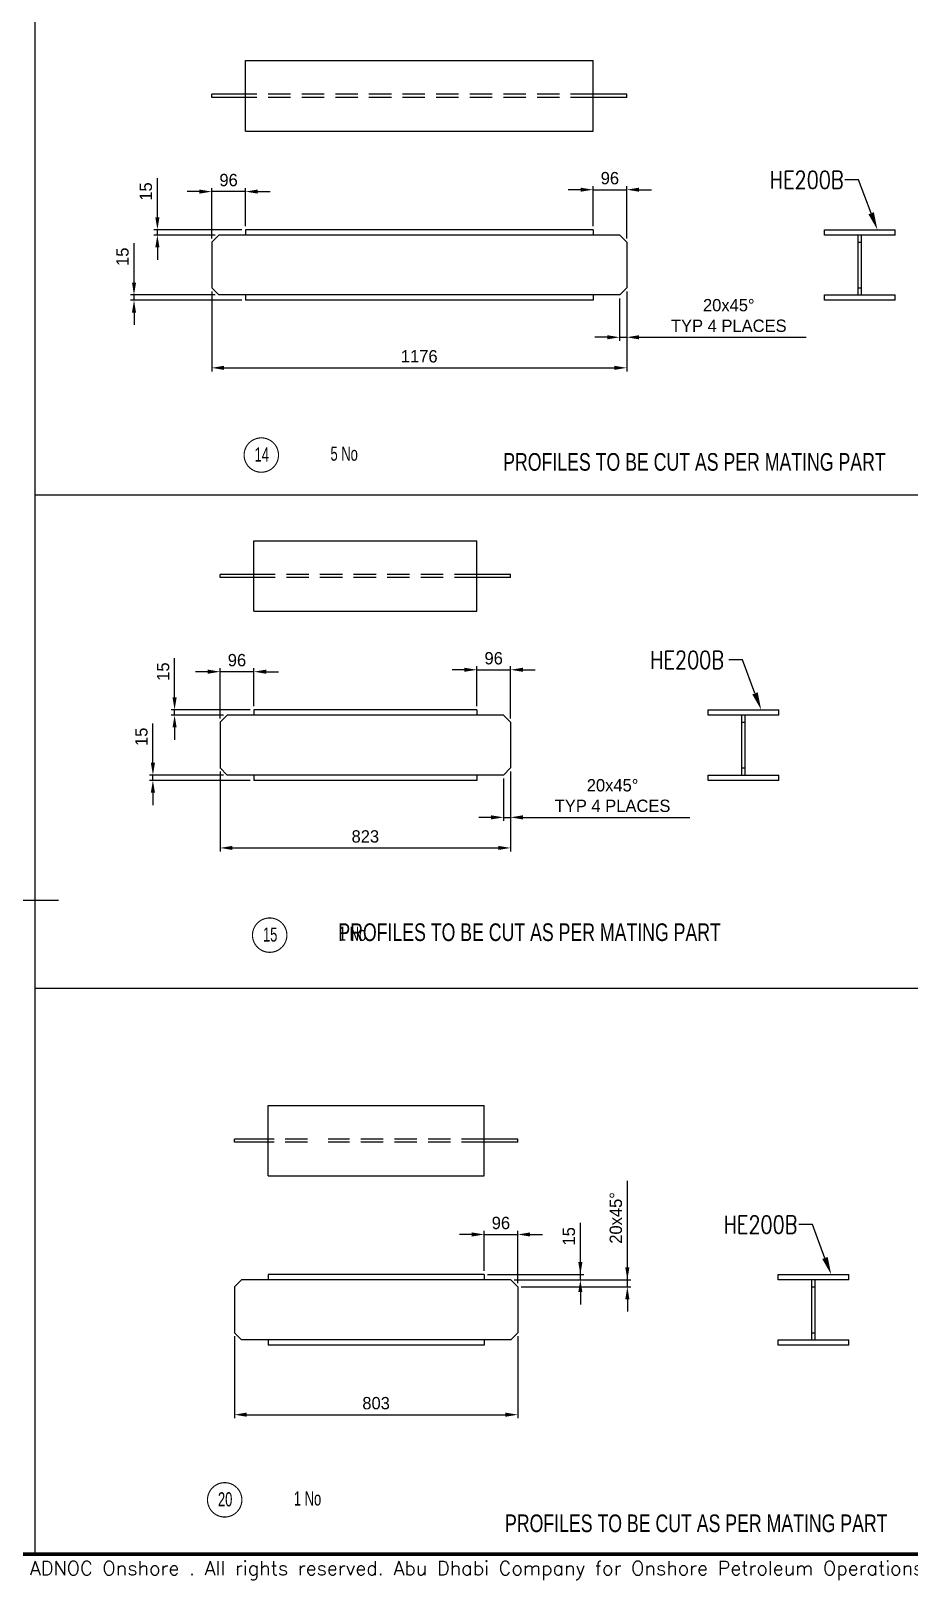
# Model space of a CAD drawing. Header units: millimetres. Extents: x 0 to 16187, y -20471 to 6290.
# Drawn here: x 7894.8 to 8143.9, y 1484.6 to 1924 of the extents above; entities that cross this region are included whole.
import ezdxf
from ezdxf import colors
from ezdxf.entities.mleader import LeaderData, LeaderLine
from ezdxf.enums import TextEntityAlignment as Align
from ezdxf.math import Vec2, Vec3

# ---------------------------------------------------------------- set-up
doc = ezdxf.new("R2010")
doc.units = ezdxf.units.MM
doc.header["$PDSIZE"] = -1
doc.linetypes.add('DASHED2', pattern=[9.525, 6.35, -3.175])
doc.layers.add('BORDER1', color=3, linetype='Continuous')
doc.layers.add('BORDER2', color=7, linetype='Continuous')
doc.styles.add('ROMANC', font='ROMANC', dxfattribs={"height": 5})
doc.styles.add('ROMANS', font='ROMANS.shx', dxfattribs={"width": 0.8})
doc.styles.add('ROMANT', font='ROMANT', dxfattribs={"height": 4})
doc.styles.add('SLDTEXTSTYLE0', font='TXT', dxfattribs={"width": 0.75})
doc.styles.add('SLDTEXTSTYLE2', font='TXT', dxfattribs={"width": 0.686449})
doc.dimstyles.new('AM_ISO', dxfattribs={"dimtxt": 3.5, "dimasz": 3.5, "dimexe": 1, "dimexo": 1, "dimgap": 1.5, "dimtad": 1, "dimdsep": 46, "dimtxsty": 'Standard', "dimcen": 0, "dimclrd": 1, "dimclre": 1, "dimclrt": 1, "dimadec": 0, "dimazin": 2, "dimtp": 0.1, "dimtm": 0.1, "dimtfac": 0.71, "dimtdec": 3, "dimtmove": 0, "dimatfit": 3, "dimfxl": 1, "dimlwd": -1, "dimlwe": -1, "dimarcsym": 1})

# ---------------------------------------------------------------- blocks, each defined once
blk = doc.blocks.new('*D1628')
at = {"color": 1, "linetype": 'ByBlock'}
for p, q in [((7948.36, 1713.95), (7948.36, 1691.28)), ((8030.66, 1713.95), (8030.66, 1691.28)), ((7951.86, 1692.28), (8027.16, 1692.28))]:
    blk.add_line(p, q, dxfattribs=at)
at = {"color": 1}
for points in [[(7951.86, 1692.87), (7951.86, 1691.7), (7948.36, 1692.28)], [(8027.16, 1691.7), (8027.16, 1692.87), (8030.66, 1692.28)]]:
    blk.add_solid(points, dxfattribs=at)
at = {"layer": 'Defpoints', "color": 0}
for p in [(7948.36, 1714.95), (8030.66, 1714.95), (8030.66, 1692.28)]:
    blk.add_point(p, dxfattribs=at)
at = {"color": 1, "insert": (7989.51, 1695.53), "char_height": 3.5, "attachment_point": 5}
blk.add_mtext('823', dxfattribs=at)
blk = doc.blocks.new('*D1630')
at = {"color": 1, "linetype": 'ByBlock'}
for p, q in [((8017.61, 1742.81), (8014.11, 1742.81)), ((8021.11, 1732.45), (8021.11, 1743.81)), ((8021.11, 1742.81), (8030.66, 1742.81)), ((8030.66, 1728.95), (8030.66, 1743.81)), ((8034.16, 1742.81), (8037.66, 1742.81))]:
    blk.add_line(p, q, dxfattribs=at)
at = {"color": 1}
for points in [[(8017.61, 1742.23), (8017.61, 1743.39), (8021.11, 1742.81)], [(8034.16, 1743.39), (8034.16, 1742.23), (8030.66, 1742.81)]]:
    blk.add_solid(points, dxfattribs=at)
at = {"layer": 'Defpoints', "color": 0}
for p in [(8030.66, 1742.81), (8021.11, 1731.45), (8030.66, 1727.95)]:
    blk.add_point(p, dxfattribs=at)
at = {"color": 1, "insert": (8025.88, 1746.06), "char_height": 3.5, "attachment_point": 5}
blk.add_mtext('96', dxfattribs=at)
blk = doc.blocks.new('*D1631')
at = {"color": 1, "linetype": 'ByBlock'}
for p, q in [((8030.66, 1713.95), (8030.66, 1699.95)), ((8028.66, 1711.95), (8028.66, 1699.95)), ((8025.16, 1700.95), (8021.66, 1700.95)), ((8028.66, 1700.95), (8030.66, 1700.95)), ((8034.16, 1700.95), (8081.49, 1700.95))]:
    blk.add_line(p, q, dxfattribs=at)
at = {"color": 1}
for points in [[(8025.16, 1700.37), (8025.16, 1701.54), (8028.66, 1700.95)], [(8034.16, 1701.54), (8034.16, 1700.37), (8030.66, 1700.95)]]:
    blk.add_solid(points, dxfattribs=at)
at = {"layer": 'Defpoints', "color": 0}
for p in [(8030.66, 1714.95), (8028.66, 1712.95), (8030.66, 1700.95)]:
    blk.add_point(p, dxfattribs=at)
at = {"color": 1, "insert": (8059.57, 1707.12), "char_height": 3.5, "attachment_point": 5}
blk.add_mtext('20x45%%D\\PTYP 4 PLACES', dxfattribs=at)
blk = doc.blocks.new('*D1632')
at = {"color": 1, "linetype": 'ByBlock'}
for p, q in [((7944.86, 1742.27), (7941.36, 1742.27)), ((7948.36, 1728.95), (7948.36, 1743.27)), ((7957.91, 1742.27), (7948.36, 1742.27)), ((7957.91, 1732.45), (7957.91, 1743.27)), ((7961.41, 1742.27), (7964.91, 1742.27))]:
    blk.add_line(p, q, dxfattribs=at)
at = {"color": 1}
for points in [[(7944.86, 1741.68), (7944.86, 1742.85), (7948.36, 1742.27)], [(7961.41, 1742.85), (7961.41, 1741.68), (7957.91, 1742.27)]]:
    blk.add_solid(points, dxfattribs=at)
at = {"layer": 'Defpoints', "color": 0}
for p in [(7948.36, 1742.27), (7957.91, 1731.45), (7948.36, 1727.95)]:
    blk.add_point(p, dxfattribs=at)
at = {"color": 1, "insert": (7953.13, 1745.52), "char_height": 3.5, "attachment_point": 5}
blk.add_mtext('96', dxfattribs=at)
blk = doc.blocks.new('*D1659')
at = {"color": 1, "linetype": 'ByBlock'}
for p, q in [((7935.45, 1734.95), (7935.45, 1746.12)), ((7956.91, 1731.45), (7934.45, 1731.45)), ((7935.45, 1729.95), (7935.45, 1731.45)), ((7949.36, 1729.95), (7934.45, 1729.95)), ((7935.45, 1726.45), (7935.45, 1722.95))]:
    blk.add_line(p, q, dxfattribs=at)
at = {"color": 1}
for points in [[(7934.87, 1734.95), (7936.04, 1734.95), (7935.45, 1731.45)], [(7936.04, 1726.45), (7934.87, 1726.45), (7935.45, 1729.95)]]:
    blk.add_solid(points, dxfattribs=at)
at = {"layer": 'Defpoints', "color": 0}
for p in [(7935.45, 1731.45), (7957.91, 1731.45), (7950.36, 1729.95)]:
    blk.add_point(p, dxfattribs=at)
at = {"color": 1, "insert": (7932.2, 1742.29), "char_height": 3.5, "attachment_point": 5, "rotation": 90}
blk.add_mtext('15', dxfattribs=at)
blk = doc.blocks.new('*D1660')
at = {"color": 1, "linetype": 'ByBlock'}
for p, q in [((7929.31, 1716.45), (7929.31, 1727.62)), ((7949.36, 1712.95), (7928.31, 1712.95)), ((7956.91, 1711.45), (7928.31, 1711.45)), ((7929.31, 1711.45), (7929.31, 1712.95)), ((7929.31, 1707.95), (7929.31, 1704.45))]:
    blk.add_line(p, q, dxfattribs=at)
at = {"color": 1}
for points in [[(7928.73, 1716.45), (7929.9, 1716.45), (7929.31, 1712.95)], [(7929.9, 1707.95), (7928.73, 1707.95), (7929.31, 1711.45)]]:
    blk.add_solid(points, dxfattribs=at)
at = {"layer": 'Defpoints', "color": 0}
for p in [(7929.31, 1712.95), (7950.36, 1712.95), (7957.91, 1711.45)]:
    blk.add_point(p, dxfattribs=at)
at = {"color": 1, "insert": (7926.06, 1723.79), "char_height": 3.5, "attachment_point": 5, "rotation": 90}
blk.add_mtext('15', dxfattribs=at)
blk = doc.blocks.new('*D1727')
at = {"color": 1, "linetype": 'ByBlock'}
for p, q in [((7945.98, 1850.11), (7945.98, 1827.45)), ((8063.58, 1850.11), (8063.58, 1827.45)), ((7949.48, 1828.45), (8060.08, 1828.45))]:
    blk.add_line(p, q, dxfattribs=at)
at = {"color": 1}
for points in [[(7949.48, 1829.03), (7949.48, 1827.86), (7945.98, 1828.45)], [(8060.08, 1827.86), (8060.08, 1829.03), (8063.58, 1828.45)]]:
    blk.add_solid(points, dxfattribs=at)
at = {"layer": 'Defpoints', "color": 0}
for p in [(7945.98, 1851.11), (8063.58, 1851.11), (8063.58, 1828.45)]:
    blk.add_point(p, dxfattribs=at)
at = {"color": 1, "insert": (8004.78, 1831.7), "char_height": 3.5, "attachment_point": 5}
blk.add_mtext('1176', dxfattribs=at)
blk = doc.blocks.new('*D1728')
at = {"color": 1, "linetype": 'ByBlock'}
for p, q in [((8050.53, 1878.97), (8047.03, 1878.97)), ((8054.03, 1868.61), (8054.03, 1879.97)), ((8054.03, 1878.97), (8063.58, 1878.97)), ((8063.58, 1865.11), (8063.58, 1879.97)), ((8067.08, 1878.97), (8070.58, 1878.97))]:
    blk.add_line(p, q, dxfattribs=at)
at = {"color": 1}
for points in [[(8050.53, 1878.39), (8050.53, 1879.55), (8054.03, 1878.97)], [(8067.08, 1879.55), (8067.08, 1878.39), (8063.58, 1878.97)]]:
    blk.add_solid(points, dxfattribs=at)
at = {"layer": 'Defpoints', "color": 0}
for p in [(8063.58, 1878.97), (8054.03, 1867.61), (8063.58, 1864.11)]:
    blk.add_point(p, dxfattribs=at)
at = {"color": 1, "insert": (8058.81, 1882.22), "char_height": 3.5, "attachment_point": 5}
blk.add_mtext('96', dxfattribs=at)
blk = doc.blocks.new('*D1729')
at = {"color": 1, "linetype": 'ByBlock'}
for p, q in [((8063.58, 1850.11), (8063.58, 1836.12)), ((8061.58, 1848.11), (8061.58, 1836.12)), ((8058.08, 1837.12), (8054.58, 1837.12)), ((8061.58, 1837.12), (8063.58, 1837.12)), ((8067.08, 1837.12), (8114.42, 1837.12))]:
    blk.add_line(p, q, dxfattribs=at)
at = {"color": 1}
for points in [[(8058.08, 1836.53), (8058.08, 1837.7), (8061.58, 1837.12)], [(8067.08, 1837.7), (8067.08, 1836.53), (8063.58, 1837.12)]]:
    blk.add_solid(points, dxfattribs=at)
at = {"layer": 'Defpoints', "color": 0}
for p in [(8063.58, 1851.11), (8061.58, 1849.11), (8063.58, 1837.12)]:
    blk.add_point(p, dxfattribs=at)
at = {"color": 1, "insert": (8092.5, 1843.28), "char_height": 3.5, "attachment_point": 5}
blk.add_mtext('20x45%%D\\PTYP 4 PLACES', dxfattribs=at)
blk = doc.blocks.new('*D1730')
at = {"color": 1, "linetype": 'ByBlock'}
for p, q in [((7942.48, 1878.43), (7938.98, 1878.43)), ((7945.98, 1865.11), (7945.98, 1879.43)), ((7955.53, 1878.43), (7945.98, 1878.43)), ((7955.53, 1868.61), (7955.53, 1879.43)), ((7959.03, 1878.43), (7962.53, 1878.43))]:
    blk.add_line(p, q, dxfattribs=at)
at = {"color": 1}
for points in [[(7942.48, 1877.85), (7942.48, 1879.01), (7945.98, 1878.43)], [(7959.03, 1879.01), (7959.03, 1877.85), (7955.53, 1878.43)]]:
    blk.add_solid(points, dxfattribs=at)
at = {"layer": 'Defpoints', "color": 0}
for p in [(7945.98, 1878.43), (7955.53, 1867.61), (7945.98, 1864.11)]:
    blk.add_point(p, dxfattribs=at)
at = {"color": 1, "insert": (7950.76, 1881.68), "char_height": 3.5, "attachment_point": 5}
blk.add_mtext('96', dxfattribs=at)
blk = doc.blocks.new('*D1731')
at = {"color": 1, "linetype": 'ByBlock'}
for p, q in [((7930.58, 1871.11), (7930.58, 1882.28)), ((7954.53, 1867.61), (7929.58, 1867.61)), ((7930.58, 1866.11), (7930.58, 1867.61)), ((7946.98, 1866.11), (7929.58, 1866.11)), ((7930.58, 1862.61), (7930.58, 1859.11))]:
    blk.add_line(p, q, dxfattribs=at)
at = {"color": 1}
for points in [[(7930, 1871.11), (7931.16, 1871.11), (7930.58, 1867.61)], [(7931.16, 1862.61), (7930, 1862.61), (7930.58, 1866.11)]]:
    blk.add_solid(points, dxfattribs=at)
at = {"layer": 'Defpoints', "color": 0}
for p in [(7930.58, 1867.61), (7955.53, 1867.61), (7947.98, 1866.11)]:
    blk.add_point(p, dxfattribs=at)
at = {"color": 1, "insert": (7927.33, 1878.45), "char_height": 3.5, "attachment_point": 5, "rotation": 90}
blk.add_mtext('15', dxfattribs=at)
blk = doc.blocks.new('*D1732')
at = {"color": 1, "linetype": 'ByBlock'}
for p, q in [((7923.96, 1852.61), (7923.96, 1863.78)), ((7946.98, 1849.11), (7922.96, 1849.11)), ((7954.53, 1847.61), (7922.96, 1847.61)), ((7923.96, 1847.61), (7923.96, 1849.11)), ((7923.96, 1844.11), (7923.96, 1840.61))]:
    blk.add_line(p, q, dxfattribs=at)
at = {"color": 1}
for points in [[(7923.38, 1852.61), (7924.54, 1852.61), (7923.96, 1849.11)], [(7924.54, 1844.11), (7923.38, 1844.11), (7923.96, 1847.61)]]:
    blk.add_solid(points, dxfattribs=at)
at = {"layer": 'Defpoints', "color": 0}
for p in [(7923.96, 1849.11), (7947.98, 1849.11), (7955.53, 1847.61)]:
    blk.add_point(p, dxfattribs=at)
at = {"color": 1, "insert": (7920.71, 1859.95), "char_height": 3.5, "attachment_point": 5, "rotation": 90}
blk.add_mtext('15', dxfattribs=at)
blk = doc.blocks.new('*U609')
at = {"layer": 'BORDER1', "color": 154, "true_color": 0x1859a9, "const_width": 1}
blk.add_lwpolyline([(1.81, 811), (1144, 811), (1144, 0), (0, 0), (0, 811)], close=True, dxfattribs=at)
at = {"layer": 'BORDER2', "color": 154, "true_color": 0x1859a9, "style": 'ROMANS'}
blk.add_text('2017 ADNOC Onshore . All rights reserved. Abu Dhabi Company for Onshore Petroleum Operations Ltd. Restricted Circulation', height=4, dxfattribs=at).set_placement((489.5, -2), align=Align.TOP_CENTER)
at = {"layer": 'BORDER2', "flags": 8}
for tag, height, style, p in [('REV-A', 3.24, 'ROMANS', (986.93, 140.25)), ('RE-A', 8.06, 'ROMANT', (1084.63, 7.17))]:
    blk.add_attdef(tag, text='', height=height, dxfattribs=dict(at, style=style)).set_placement(p, align=Align.CENTER)
at = {"layer": 'BORDER2', "style": 'ROMANS', "width": 3.830216}
blk.add_attdef('DATE-A', text='', height=3.24, dxfattribs=at).set_placement((995.51, 140.25), (1008.51, 140.25), align=Align.FIT)
at = {"layer": 'BORDER2'}
for tag, height, style, p in [('DRN-A', 3.24, 'ROMANS', (1018.38, 140.25)), ('CHD-A', 3.24, 'ROMANS', (1032.35, 140.25)), ('APD-A', 3.24, 'ROMANS', (1046.64, 140.25)), ('CONS_CONT_VEND', 4.2, 'ROMANC', (1061.39, 72.83))]:
    blk.add_attdef(tag, text='', height=height, dxfattribs=dict(at, style=style)).set_placement(p, align=Align.CENTER)
at = {"layer": 'BORDER2', "style": 'ROMANS', "width": 0.8}
for tag, p, height in [('1:X', (997.23, 122.55), 3.5), ('LOC', (1042.74, 122.55), 3.5), ('PROJ_NO', (1118.64, 122.55), 3.5), ('CONS_DRG_NO', (1011, 63), 3)]:
    blk.add_attdef(tag, p, '', height=height, dxfattribs=at)
at = {"layer": 'BORDER2', "lineweight": 30, "width": 0.8, "flags": 104}
blk.add_attdef('COMMENTS-A', text='', height=2.2, dxfattribs=at).set_placement((1055.21, 142.07), align=Align.MIDDLE_LEFT)
at = {"layer": 'BORDER2', "style": 'ROMANS', "width": 0.8}
for tag, p in [('PROJECT_TITLE_1', (1061.07, 55.35)), ('PROJECT_TITLE_2', (1061.07, 49.3))]:
    blk.add_attdef(tag, text='', height=3.5, dxfattribs=at).set_placement(p, align=Align.MIDDLE)
at = {"layer": 'BORDER2', "style": 'ROMANT', "width": 0.8}
for tag, p in [('DRG_TITLE_1', (1061.07, 36.31)), ('DRG_TITLE_2', (1061.07, 28.31)), ('DRG_TITLE_3', (1061.07, 20.31))]:
    blk.add_attdef(tag, text='', height=5, dxfattribs=at).set_placement(p, align=Align.CENTER)
at = {"layer": 'BORDER2', "style": 'ROMANT'}
for tag, p in [('AR', (995, 7.17)), ('PA', (1011.74, 7.17)), ('DC', (1028.45, 7.17)), ('TS', (1120.84, 7.17))]:
    blk.add_attdef(tag, p, '', height=8.06, dxfattribs=at)
for tag, p in [('SRNO', (1074.7, 7.17)), ('SH', (1115.8, 7.18))]:
    blk.add_attdef(tag, text='', height=8.06, dxfattribs=at).set_placement(p, align=Align.RIGHT)
at = {"layer": 'BORDER2', "style": 'ROMANS', "flags": 2}
blk.add_attdef('TB_VERSION', text='', height=2, dxfattribs=at).set_placement((1, -1), align=Align.TOP_LEFT)
blk = doc.blocks.new('*D5063')
at = {"color": 1, "linetype": 'ByBlock'}
for p, q in [((8019.66, 1582.65), (8016.16, 1582.65)), ((8023.16, 1572.3), (8023.16, 1583.65)), ((8023.16, 1582.65), (8032.71, 1582.65)), ((8032.71, 1568.8), (8032.71, 1583.65)), ((8036.21, 1582.65), (8039.71, 1582.65))]:
    blk.add_line(p, q, dxfattribs=at)
at = {"color": 1}
for points in [[(8019.66, 1582.07), (8019.66, 1583.24), (8023.16, 1582.65)], [(8036.21, 1583.24), (8036.21, 1582.07), (8032.71, 1582.65)]]:
    blk.add_solid(points, dxfattribs=at)
at = {"layer": 'Defpoints', "color": 0}
for p in [(8032.71, 1582.65), (8023.16, 1571.3), (8032.71, 1567.8)]:
    blk.add_point(p, dxfattribs=at)
at = {"color": 1, "insert": (8027.93, 1585.9), "char_height": 3.5, "attachment_point": 5}
blk.add_mtext('96', dxfattribs=at)
blk = doc.blocks.new('*D5064')
at = {"color": 1, "linetype": 'ByBlock'}
for p, q in [((8063.76, 1569.8), (8063.76, 1597.88)), ((8063.76, 1573.3), (8063.76, 1576.8)), ((8031.71, 1569.8), (8064.76, 1569.8)), ((8063.76, 1567.8), (8063.76, 1569.8)), ((8033.71, 1567.8), (8064.76, 1567.8)), ((8063.76, 1564.3), (8063.76, 1560.8))]:
    blk.add_line(p, q, dxfattribs=at)
at = {"color": 1}
for points in [[(8063.18, 1573.3), (8064.35, 1573.3), (8063.76, 1569.8)], [(8064.35, 1564.3), (8063.18, 1564.3), (8063.76, 1567.8)]]:
    blk.add_solid(points, dxfattribs=at)
at = {"layer": 'Defpoints', "color": 0}
for p in [(8030.71, 1569.8), (8063.76, 1569.8), (8032.71, 1567.8)]:
    blk.add_point(p, dxfattribs=at)
at = {"color": 1, "insert": (8060.51, 1587.34), "char_height": 3.5, "attachment_point": 5, "rotation": 90}
blk.add_mtext('20x45%%D', dxfattribs=at)
blk = doc.blocks.new('*D5065')
at = {"color": 1, "linetype": 'ByBlock'}
for p, q in [((8050.44, 1571.3), (8050.44, 1585.96)), ((8050.44, 1574.8), (8050.44, 1578.3)), ((8024.16, 1571.3), (8051.44, 1571.3)), ((8031.71, 1569.8), (8051.44, 1569.8)), ((8050.44, 1569.8), (8050.44, 1571.3)), ((8050.44, 1566.3), (8050.44, 1562.8))]:
    blk.add_line(p, q, dxfattribs=at)
at = {"color": 1}
for points in [[(8049.86, 1574.8), (8051.02, 1574.8), (8050.44, 1571.3)], [(8051.02, 1566.3), (8049.86, 1566.3), (8050.44, 1569.8)]]:
    blk.add_solid(points, dxfattribs=at)
at = {"layer": 'Defpoints', "color": 0}
for p in [(8023.16, 1571.3), (8030.71, 1569.8), (8050.44, 1571.3)]:
    blk.add_point(p, dxfattribs=at)
at = {"color": 1, "insert": (8047.19, 1582.13), "char_height": 3.5, "attachment_point": 5, "rotation": 90}
blk.add_mtext('15', dxfattribs=at)
blk = doc.blocks.new('*D5066')
at = {"color": 1, "linetype": 'ByBlock'}
for p, q in [((7952.41, 1553.8), (7952.41, 1530.54)), ((8032.71, 1553.8), (8032.71, 1530.54)), ((7955.91, 1531.54), (8029.21, 1531.54))]:
    blk.add_line(p, q, dxfattribs=at)
at = {"color": 1}
for points in [[(7955.91, 1532.13), (7955.91, 1530.96), (7952.41, 1531.54)], [(8029.21, 1530.96), (8029.21, 1532.13), (8032.71, 1531.54)]]:
    blk.add_solid(points, dxfattribs=at)
at = {"layer": 'Defpoints', "color": 0}
for p in [(7952.41, 1554.8), (8032.71, 1554.8), (8032.71, 1531.54)]:
    blk.add_point(p, dxfattribs=at)
at = {"color": 1, "insert": (7992.56, 1534.79), "char_height": 3.5, "attachment_point": 5}
blk.add_mtext('803', dxfattribs=at)

msp = doc.modelspace()

# ---------------------------------------------------------------- linework, layer by layer
for p, q in [((7895.98978, 1491.98256), (7895.98978, 2302.98256)), ((8054.03403, 1867.61484), (7955.53403, 1867.61484)), ((7955.53403, 1867.61484), (7955.53403, 1866.11484)), ((8054.03403, 1867.61484), (8054.03403, 1866.11484)), ((7947.98403, 1866.11484), (7945.98403, 1864.11484)), ((7945.98403, 1864.11484), (7945.98403, 1851.11484)), ((8061.58403, 1866.11484), (7947.98403, 1866.11484)), ((8061.58403, 1866.11484), (8063.58403, 1864.11484)), ((8063.58403, 1864.11484), (8063.58403, 1851.11484)), ((8129.16503, 1864.11484), (8130.06503, 1864.11484)), ((7947.98403, 1849.11484), (7945.98403, 1851.11484)), ((8061.58403, 1849.11484), (8063.58403, 1851.11484)), ((8129.16503, 1851.11484), (8130.06503, 1851.11484)), ((8061.58403, 1849.11484), (7947.98403, 1849.11484)), ((7955.53403, 1849.11484), (7955.53403, 1847.61484)), ((8054.03403, 1847.61484), (7955.53403, 1847.61484)), ((8054.03403, 1849.11484), (8054.03403, 1847.61484)), ((7895.98978, 1792.47288), (8170.28021, 1792.47288)), ((8021.10785, 1731.45365), (7957.90785, 1731.45365)), ((7957.90785, 1731.45365), (7957.90785, 1729.95365)), ((8021.10785, 1731.45365), (8021.10785, 1729.95365)), ((7950.35785, 1729.95365), (7948.35785, 1727.95365)), ((7948.35785, 1727.95365), (7948.35785, 1714.95365)), ((8028.65785, 1729.95365), (7950.35785, 1729.95365)), ((8028.65785, 1729.95365), (8030.65785, 1727.95365)), ((8030.65785, 1727.95365), (8030.65785, 1714.95365)), ((8096.23885, 1727.95365), (8097.13885, 1727.95365)), ((7950.35785, 1712.95365), (7948.35785, 1714.95365)), ((8028.65785, 1712.95365), (8030.65785, 1714.95365)), ((8096.23885, 1714.95365), (8097.13885, 1714.95365)), ((8028.65785, 1712.95365), (7950.35785, 1712.95365)), ((7957.90785, 1712.95365), (7957.90785, 1711.45365)), ((8021.10785, 1711.45365), (7957.90785, 1711.45365)), ((8021.10785, 1712.95365), (8021.10785, 1711.45365)), ((7559.82691, 1677.47169), (7902.60526, 1677.47169)), ((7895.98978, 1652.53176), (8170.28021, 1652.53176)), ((7954.40561, 1569.79628), (7952.40561, 1567.79628)), ((8030.70561, 1569.79628), (7954.40561, 1569.79628)), ((8023.15561, 1571.29628), (7961.95561, 1571.29628)), ((7961.95561, 1571.29628), (7961.95561, 1569.79628)), ((8023.15561, 1571.29628), (8023.15561, 1569.79628)), ((8030.70561, 1569.79628), (8032.70561, 1567.79628)), ((7952.40561, 1567.79628), (7952.40561, 1554.79628)), ((8032.70561, 1567.79628), (8032.70561, 1554.79628)), ((8116.07956, 1567.79628), (8116.97956, 1567.79628)), ((7954.40561, 1552.79628), (7952.40561, 1554.79628)), ((8030.70561, 1552.79628), (7954.40561, 1552.79628)), ((7961.95561, 1552.79628), (7961.95561, 1551.29628)), ((8023.15561, 1551.29628), (7961.95561, 1551.29628)), ((8023.15561, 1552.79628), (8023.15561, 1551.29628)), ((8030.70561, 1552.79628), (8032.70561, 1554.79628)), ((8116.07956, 1554.79628), (8116.97956, 1554.79628))]:
    msp.add_line(p, q)
at = {"color": 7, "linetype": 'Continuous', "lineweight": 25}
for p, q in [((7955.53403, 1915.57465), (8054.03403, 1915.57465)), ((7955.53403, 1895.57465), (7955.53403, 1915.57465)), ((8054.03403, 1895.57465), (8054.03403, 1915.57465)), ((7955.53403, 1906.02465), (7945.98403, 1906.02465)), ((7945.98403, 1905.12465), (7945.98403, 1906.02465)), ((7955.53403, 1905.12465), (7945.98403, 1905.12465)), ((8063.58403, 1906.02465), (8054.03403, 1906.02465)), ((8063.58403, 1905.12465), (8054.03403, 1905.12465)), ((8063.58403, 1905.12465), (8063.58403, 1906.02465)), ((7955.53403, 1895.57465), (8054.03403, 1895.57465)), ((8119.61503, 1867.61484), (8139.61503, 1867.61484)), ((8119.61503, 1866.11484), (8119.61503, 1867.61484)), ((8139.61503, 1866.11484), (8139.61503, 1867.61484)), ((8139.61503, 1866.11484), (8119.61503, 1866.11484)), ((8129.16503, 1849.11484), (8129.16503, 1866.11484)), ((8130.06503, 1849.11484), (8130.06503, 1866.11484)), ((8119.61503, 1849.11484), (8139.61503, 1849.11484)), ((8119.61503, 1847.61484), (8119.61503, 1849.11484)), ((8139.61503, 1847.61484), (8119.61503, 1847.61484)), ((8139.61503, 1847.61484), (8139.61503, 1849.11484)), ((7957.90785, 1779.41345), (8021.10785, 1779.41345)), ((7957.90785, 1759.41345), (7957.90785, 1779.41345)), ((8021.10785, 1759.41345), (8021.10785, 1779.41345)), ((7948.35785, 1768.96345), (7948.35785, 1769.86345)), ((7957.90785, 1769.86345), (7948.35785, 1769.86345)), ((7957.90785, 1768.96345), (7948.35785, 1768.96345)), ((8030.65785, 1769.86345), (8021.10785, 1769.86345)), ((8030.65785, 1768.96345), (8021.10785, 1768.96345)), ((8030.65785, 1768.96345), (8030.65785, 1769.86345)), ((7957.90785, 1759.41345), (8021.10785, 1759.41345)), ((8086.68885, 1731.45365), (8106.68885, 1731.45365)), ((8086.68885, 1729.95365), (8086.68885, 1731.45365)), ((8106.68885, 1729.95365), (8106.68885, 1731.45365)), ((8106.68885, 1729.95365), (8086.68885, 1729.95365)), ((8096.23885, 1712.95365), (8096.23885, 1729.95365)), ((8097.13885, 1712.95365), (8097.13885, 1729.95365)), ((8086.68885, 1712.95365), (8106.68885, 1712.95365)), ((8086.68885, 1711.45365), (8086.68885, 1712.95365)), ((8106.68885, 1711.45365), (8086.68885, 1711.45365)), ((8106.68885, 1711.45365), (8106.68885, 1712.95365)), ((7961.95561, 1599.25608), (7961.95561, 1619.25608)), ((7961.95561, 1619.25608), (8023.15561, 1619.25608)), ((8023.15561, 1599.25608), (8023.15561, 1619.25608)), ((7961.95561, 1609.70608), (7952.40561, 1609.70608)), ((7952.40561, 1608.80608), (7952.40561, 1609.70608)), ((7961.95561, 1608.80608), (7952.40561, 1608.80608)), ((8032.70561, 1609.70608), (8023.15561, 1609.70608)), ((8032.70561, 1608.80608), (8023.15561, 1608.80608)), ((8032.70561, 1608.80608), (8032.70561, 1609.70608)), ((7961.95561, 1599.25608), (8023.15561, 1599.25608)), ((8106.52956, 1571.29628), (8126.52956, 1571.29628)), ((8106.52956, 1569.79628), (8106.52956, 1571.29628)), ((8126.52956, 1569.79628), (8106.52956, 1569.79628)), ((8116.07956, 1552.79628), (8116.07956, 1569.79628)), ((8116.97956, 1552.79628), (8116.97956, 1569.79628)), ((8126.52956, 1569.79628), (8126.52956, 1571.29628)), ((8106.52956, 1552.79628), (8126.52956, 1552.79628)), ((8106.52956, 1551.29628), (8106.52956, 1552.79628)), ((8126.52956, 1551.29628), (8106.52956, 1551.29628)), ((8126.52956, 1551.29628), (8126.52956, 1552.79628))]:
    msp.add_line(p, q, dxfattribs=at)
at = {"color": 2, "linetype": 'DASHED2'}
for p, q in [((8054.03403, 1906.02465), (7955.53403, 1906.02465)), ((8054.03403, 1905.12465), (7955.53403, 1905.12465)), ((8021.10785, 1769.86345), (7957.90785, 1769.86345)), ((8021.10785, 1768.96345), (7957.90785, 1768.96345)), ((7973.15872, 1609.70608), (7961.95561, 1609.70608)), ((7973.15872, 1608.80608), (7961.95561, 1608.80608)), ((8023.15561, 1609.70608), (7979.01931, 1609.70608)), ((8023.15561, 1608.80608), (7979.01931, 1608.80608))]:
    msp.add_line(p, q, dxfattribs=at)
at = {"color": 2}
for points in [[(7964.90673, 1803.70819, 0.3125, 0.3125, 1), (7955.15673, 1803.70819, 0.3125, 0.3125, 1)], [(7967.28055, 1667.547, 0.3125, 0.3125, 1), (7957.53055, 1667.547, 0.3125, 0.3125, 1)], [(7954.52831, 1507.38963, 0.3125, 0.3125, 1), (7944.77831, 1507.38963, 0.3125, 0.3125, 1)]]:
    msp.add_lwpolyline(points, format="xyseb", close=True, dxfattribs=at)

# ---------------------------------------------------------------- block references
at = {"layer": 'BORDER1'}
msp.add_blockref('*U609', (7559.82691, 1491.98256), dxfattribs=at)

# ---------------------------------------------------------------- texts
at = {"color": 2, "style": 'SLDTEXTSTYLE2', "width": 0.686449}
for s, p in [('14', (7960.16491, 1803.86257)), ('5 No', (7983.51185, 1804.10064)), ('15', (7962.53873, 1667.70138)), ('1 No', (7985.88567, 1667.93945)), ('20', (7949.78649, 1507.54401)), ('1 No', (7973.13343, 1507.78207))]:
    msp.add_text(s, height=4, dxfattribs=at).set_placement(p, align=Align.MIDDLE_CENTER)
at = {"style": 'SLDTEXTSTYLE0', "width": 0.75}
for p in [(8028.57581, 1799.26426), (7981.8656, 1665.88064), (8029.09482, 1498.24285)]:
    msp.add_text('PROFILES TO BE CUT AS PER MATING PART', height=5, dxfattribs=at).set_placement(p)

# ---------------------------------------------------------------- dimensions: what is measured, and where the dimension line sits
for base, p1, p2, picture, middle in [((7930.5802, 1867.61484), (7947.98403, 1866.11484), (7955.53403, 1867.61484), '*D1731', (7927.3302, 1878.44817)), ((7923.96006, 1849.11484), (7955.53403, 1847.61484), (7947.98403, 1849.11484), '*D1732', (7920.71006, 1859.94817)), ((7935.45474, 1731.45365), (7950.35785, 1729.95365), (7957.90785, 1731.45365), '*D1659', (7932.20474, 1742.28698)), ((7929.31363, 1712.95365), (7957.90785, 1711.45365), (7950.35785, 1712.95365), '*D1660', (7926.06363, 1723.78698))]:
    dim = msp.add_linear_dim(base=base, p1=p1, p2=p2, angle=90, dimstyle='AM_ISO', override={"dimtxt": 3.5, "dimdec": 0, "dimlfac": 10})
    dim.commit()
    dim.dimension.update_dxf_attribs({"geometry": picture, "text_midpoint": middle})
for base, p1, p2, picture, middle in [((7945.9840292916, 1878.4289784371), (7955.5340292916, 1867.6148394974), (7945.9840292916, 1864.1148394974), '*D1730', (7950.7590292916, 1878.4289784371)), ((8063.5840292916, 1878.9704541676), (8054.0340292916, 1867.6148394974), (8063.5840292916, 1864.1148394974), '*D1728', (8058.8090292916, 1878.9704541676)), ((8063.58403, 1828.4451), (7945.98403, 1851.11484), (8063.58403, 1851.11484), '*D1727', (8004.78403, 1828.4451)), ((7948.3578498804, 1742.267787202), (7957.9078498804, 1731.4536482623), (7948.3578498804, 1727.9536482623), '*D1632', (7953.1328498804, 1742.267787202)), ((8030.6578498804, 1742.8092629325), (8021.1078498804, 1731.4536482623), (8030.6578498804, 1727.9536482623), '*D1630', (8025.8828498804, 1742.8092629325)), ((8030.65785, 1692.28391), (7948.35785, 1714.95365), (8030.65785, 1714.95365), '*D1628', (7989.50785, 1692.28391)), ((8032.7056084745, 1582.6518906357), (8023.1556084745, 1571.2962759656), (8032.7056084745, 1567.7962759656), '*D5063', (8027.9306084745, 1582.6518906357))]:
    dim = msp.add_linear_dim(base=base, p1=p1, p2=p2, dimstyle='AM_ISO', override={"dimtxt": 3.5, "dimdec": 0, "dimlfac": 10})
    dim.commit()
    dim.dimension.update_dxf_attribs({"geometry": picture, "text_midpoint": middle, "dimtype": 160})
for base, p1, p2, picture, middle in [((8063.58403, 1837.11502), (8061.58403, 1849.11484), (8063.58403, 1851.11484), '*D1729', (8092.5007, 1843.28168)), ((8030.65785, 1700.95383), (8028.65785, 1712.95365), (8030.65785, 1714.95365), '*D1631', (8059.57452, 1707.12049))]:
    dim = msp.add_linear_dim(base=base, p1=p1, p2=p2, text='<>x45%%D\\PTYP 4 PLACES', dimstyle='AM_ISO', override={"dimtxt": 3.5, "dimlfac": 10, "dimtxsty": 'Standard'})
    dim.commit()
    dim.dimension.update_dxf_attribs({"geometry": picture, "text_midpoint": middle})
dim = msp.add_linear_dim(base=(8063.76275, 1569.79628), p1=(8032.70561, 1567.79628), p2=(8030.70561, 1569.79628), angle=90, text='<>x45%%D', dimstyle='AM_ISO', override={"dimtxt": 3.5, "dimlfac": 10, "dimtxsty": 'Standard'})
dim.commit()
dim.dimension.update_dxf_attribs({"geometry": '*D5064', "text_midpoint": (8063.76275, 1587.33794), "dimtype": 160})
dim = msp.add_linear_dim(base=(8050.44118, 1571.29628), p1=(8030.70561, 1569.79628), p2=(8023.15561, 1571.29628), angle=90, dimstyle='AM_ISO', override={"dimtxt": 3.5, "dimdec": 0, "dimlfac": 10})
dim.commit()
dim.dimension.update_dxf_attribs({"geometry": '*D5065', "text_midpoint": (8050.44118, 1582.12961), "dimtype": 160})
dim = msp.add_linear_dim(base=(8032.70561, 1531.5432), p1=(7952.40561, 1554.79628), p2=(8032.70561, 1554.79628), dimstyle='AM_ISO', override={"dimtxt": 3.5, "dimdec": 0, "dimlfac": 10})
dim.commit()
dim.dimension.update_dxf_attribs({"geometry": '*D5066', "text_midpoint": (7992.55561, 1534.7932)})

# ---------------------------------------------------------------- leaders
at = {"color": 1}
ml = msp.add_multileader_mtext('Standard', dxfattribs=at)
ml.set_content('HE200B', color=1, style='ROMANS')
ml.set_leader_properties()
ml.build(insert=Vec2(0, 0))
ml.multileader.update_dxf_attribs({"dogleg_length": 3.84358, "arrow_head_size": 5})
ctx = ml.context
ctx.base_point, ctx.char_height, ctx.arrow_head_size, ctx.landing_gap_size, ctx.plane_origin = Vec3(8102.75193, 1881.7662), 5, 5, 0.4, Vec3(59688.54021, -25607.62693)
ctx.text_align_type = 2
notes = []
notes.append((ctx, [(0, (1, 1, 0), (8129.27551, 1881.7662), (-1, 0), 3.84358, [(0, [(8134.61503, 1867.61484)], 0, [])])]))
ctx.mtext.insert, ctx.mtext.width, ctx.mtext.alignment = Vec3(8125.03193, 1884.2662), 144.3262905, 3
ml = msp.add_multileader_mtext('Standard', dxfattribs=at)
ml.set_content('HE200B', color=1, style='ROMANS')
ml.set_leader_properties()
ml.build(insert=Vec2(0, 0))
ml.multileader.update_dxf_attribs({"dogleg_length": 3.84358, "arrow_head_size": 5})
ctx = ml.context
ctx.base_point, ctx.char_height, ctx.arrow_head_size, ctx.landing_gap_size, ctx.plane_origin = Vec3(7819.56088, 1754.01722), 5, 5, 0.4, Vec3(-43679.69928, 29243.41035)
notes.append((ctx, [(0, (1, 1, 0), (7846.08446, 1754.01722), (-1, 0), 3.84358, [(0, [(7856.5259, 1768.16858)], 0, [])])]))
ctx.mtext.insert, ctx.mtext.width = Vec3(7819.96088, 1756.51722), 144.3262905
ml = msp.add_multileader_mtext('Standard', dxfattribs=at)
ml.set_content('HE200B', color=1, style='ROMANS')
ml.set_leader_properties()
ml.build(insert=Vec2(0, 0))
ml.multileader.update_dxf_attribs({"dogleg_length": 3.84358, "arrow_head_size": 5})
ctx = ml.context
ctx.base_point, ctx.char_height, ctx.arrow_head_size, ctx.landing_gap_size, ctx.plane_origin = Vec3(8069.82575, 1745.60501), 5, 5, 0.4, Vec3(59690.91403, -25743.78812)
notes.append((ctx, [(0, (1, 1, 0), (8096.34933, 1745.60501), (-1, 0), 3.84358, [(0, [(8101.68885, 1731.45365)], 0, [])])]))
ctx.mtext.insert, ctx.mtext.width = Vec3(8070.22575, 1748.10501), 144.3262905
ml = msp.add_multileader_mtext('Standard', dxfattribs=at)
ml.set_content('HE200B', color=1, style='ROMANS')
ml.set_leader_properties()
ml.build(insert=Vec2(0, 0))
ml.multileader.update_dxf_attribs({"dogleg_length": 3.84358, "arrow_head_size": 5})
ctx = ml.context
ctx.base_point, ctx.char_height, ctx.arrow_head_size, ctx.landing_gap_size, ctx.plane_origin = Vec3(8089.66646, 1585.44764), 5, 5, 0.4, Vec3(59695.95474, -25903.94549)
ctx.text_align_type = 2
notes.append((ctx, [(0, (1, 1, 0), (8116.19003, 1585.44764), (-1, 0), 3.84358, [(0, [(8121.52956, 1571.29628)], 0, [])])]))
ctx.mtext.insert, ctx.mtext.width, ctx.mtext.alignment = Vec3(8111.94646, 1587.94764), 144.3262905, 3
for ctx, leaders in notes:
    for number, flags, end, landing, length, lines in leaders:
        leader = LeaderData()
        leader.index, (leader.has_last_leader_line, leader.has_dogleg_vector, leader.attachment_direction) = number, flags
        leader.last_leader_point, leader.dogleg_vector, leader.dogleg_length = Vec3(end), Vec3(landing), length
        for number, points, colour, breaks in lines:
            line = LeaderLine()
            line.index, line.vertices, line.color, line.breaks = number, Vec3.list(points), colors.encode_raw_color(colour), breaks
            leader.lines.append(line)
        ctx.leaders.append(leader)

doc.saveas('drawing.dxf')
